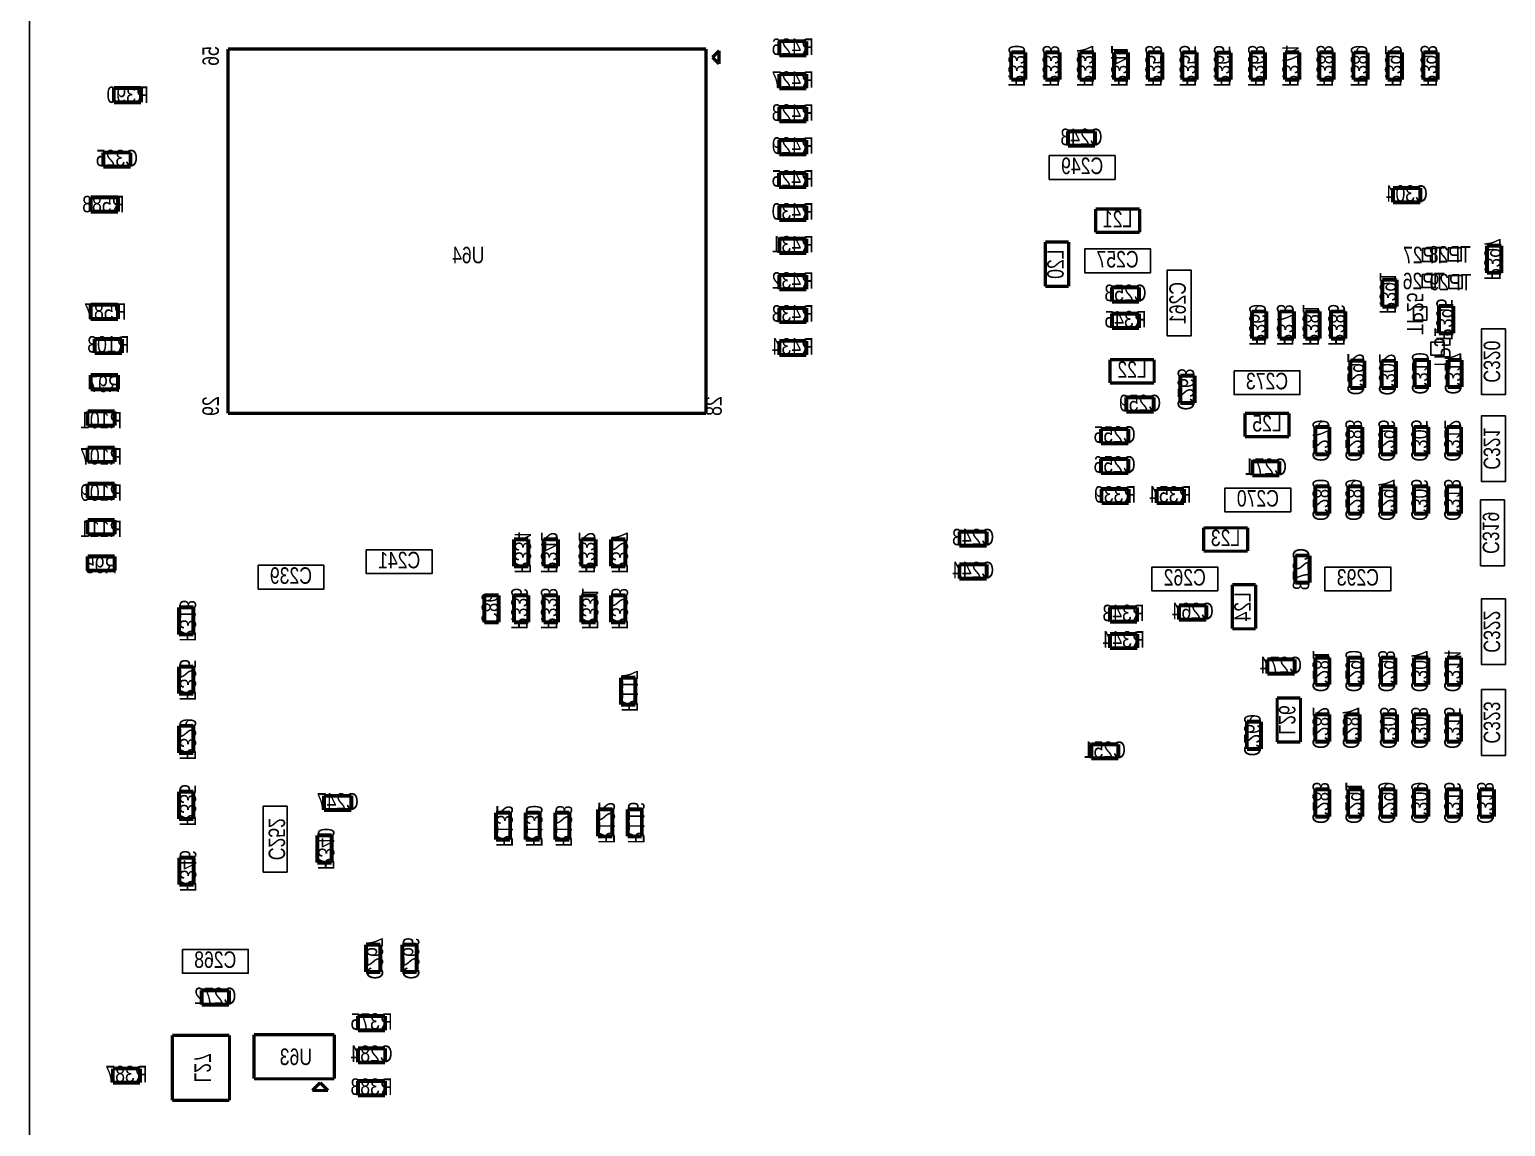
# Model space of a CAD drawing. Extents: x -6 to 122, y -39 to 112.
# Drawn here: x 0 to 56.9, y 37.6 to 79.9 of the extents above; entities that cross this region are included whole.
import ezdxf
from ezdxf.enums import TextEntityAlignment as Align

# ---------------------------------------------------------------- set-up
doc = ezdxf.new("R2010")
doc.units = 0
for name, color, linetype in [('BG_OUTLINE', 253, 'CONTINUOUS'), ('PG_ASSEMBLY_BOTTOM', 12, 'CONTINUOUS'), ('RD_ASSEMBLY_BOTTOM', 142, 'CONTINUOUS')]:
    doc.layers.add(name, color=color, linetype=linetype)

msp = doc.modelspace()

# ---------------------------------------------------------------- linework, layer by layer
at = {"layer": 'BG_OUTLINE'}
msp.add_lwpolyline([(0, 109.599984), (0, 7.999984)], dxfattribs=at)
at = {"layer": 'PG_ASSEMBLY_BOTTOM'}
for points, const_width in [([(7.652842, 65.10401), (7.652842, 79.153995)], 0.127), ([(7.652842, 79.153995), (26.102945, 79.153995)], 0.127), ([(26.102945, 79.153995), (26.102945, 65.10401)], 0.127), ([(28.924656, 79.4512), (29.974642, 79.4512)], 0.1524), ([(28.924656, 78.900985), (28.924656, 79.4512)], 0.1524), ([(29.974642, 79.4512), (29.974642, 78.900985)], 0.1524), ([(26.350849, 78.829205), (26.604849, 79.083205)], 0.127), ([(26.604849, 78.575205), (26.350849, 78.829205)], 0.127), ([(26.604849, 79.083205), (26.604849, 78.575205)], 0.127), ([(29.974642, 78.900985), (28.924656, 78.900985)], 0.1524), ([(37.874931, 77.965325), (37.874931, 79.015311)], 0.1524), ([(37.874931, 79.015311), (38.425145, 79.015311)], 0.1524), ([(38.425145, 79.015311), (38.425145, 77.965325)], 0.1524), ([(39.195731, 77.965325), (39.195731, 79.015311)], 0.1524), ([(39.195731, 79.015311), (39.745945, 79.015311)], 0.1524), ([(39.745945, 79.015311), (39.745945, 77.965325)], 0.1524), ([(40.516531, 77.966621), (40.516531, 79.016606)], 0.1524), ([(40.516531, 79.016606), (41.066745, 79.016606)], 0.1524), ([(41.066745, 79.016606), (41.066745, 77.966621)], 0.1524), ([(41.837331, 77.965325), (41.837331, 79.015311)], 0.1524), ([(41.837331, 79.015311), (42.387545, 79.015311)], 0.1524), ([(42.387545, 79.015311), (42.387545, 77.965325)], 0.1524), ([(43.158131, 77.965325), (43.158131, 79.015311)], 0.1524), ([(43.158131, 79.015311), (43.708345, 79.015311)], 0.1524), ([(43.708345, 79.015311), (43.708345, 77.965325)], 0.1524), ([(44.478931, 77.965325), (44.478931, 79.015311)], 0.1524), ([(44.478931, 79.015311), (45.029145, 79.015311)], 0.1524), ([(45.029145, 79.015311), (45.029145, 77.965325)], 0.1524), ([(45.799731, 77.962836), (45.799731, 79.012821)], 0.1524), ([(45.799731, 79.012821), (46.349945, 79.012821)], 0.1524), ([(46.349945, 79.012821), (46.349945, 77.962836)], 0.1524), ([(47.120531, 77.965325), (47.120531, 79.015311)], 0.1524), ([(47.120531, 79.015311), (47.670745, 79.015311)], 0.1524), ([(47.670745, 79.015311), (47.670745, 77.965325)], 0.1524), ([(48.441331, 77.966621), (48.441331, 79.016606)], 0.1524), ([(48.441331, 79.016606), (48.991545, 79.016606)], 0.1524), ([(48.991545, 79.016606), (48.991545, 77.966621)], 0.1524), ([(49.762131, 77.966621), (49.762131, 79.016606)], 0.1524), ([(49.762131, 79.016606), (50.312345, 79.016606)], 0.1524), ([(50.312345, 79.016606), (50.312345, 77.966621)], 0.1524), ([(51.082931, 77.964132), (51.082931, 79.014117)], 0.1524), ([(51.082931, 79.014117), (51.633145, 79.014117)], 0.1524), ([(51.633145, 79.014117), (51.633145, 77.964132)], 0.1524), ([(52.403731, 77.965325), (52.403731, 79.015311)], 0.1524), ([(52.403731, 79.015311), (52.953945, 79.015311)], 0.1524), ([(52.953945, 79.015311), (52.953945, 77.965325)], 0.1524), ([(53.775331, 77.969415), (53.775331, 79.0194)], 0.1524), ([(53.775331, 79.0194), (54.325545, 79.0194)], 0.1524), ([(54.325545, 79.0194), (54.325545, 77.969415)], 0.1524), ([(28.924656, 78.1812), (29.974642, 78.1812)], 0.1524), ([(28.924656, 77.630985), (28.924656, 78.1812)], 0.1524), ([(29.974642, 78.1812), (29.974642, 77.630985)], 0.1524), ([(38.425145, 77.965325), (37.874931, 77.965325)], 0.1524), ([(39.745945, 77.965325), (39.195731, 77.965325)], 0.1524), ([(41.066745, 77.966621), (40.516531, 77.966621)], 0.1524), ([(42.387545, 77.965325), (41.837331, 77.965325)], 0.1524), ([(43.708345, 77.965325), (43.158131, 77.965325)], 0.1524), ([(45.029145, 77.965325), (44.478931, 77.965325)], 0.1524), ([(46.349945, 77.962836), (45.799731, 77.962836)], 0.1524), ([(47.670745, 77.965325), (47.120531, 77.965325)], 0.1524), ([(48.991545, 77.966621), (48.441331, 77.966621)], 0.1524), ([(50.312345, 77.966621), (49.762131, 77.966621)], 0.1524), ([(51.633145, 77.964132), (51.082931, 77.964132)], 0.1524), ([(52.953945, 77.965325), (52.403731, 77.965325)], 0.1524), ([(54.325545, 77.969415), (53.775331, 77.969415)], 0.1524), ([(3.253105, 77.096544), (3.253105, 77.646759)], 0.1524), ([(3.253105, 77.646759), (4.30309, 77.646759)], 0.1524), ([(4.30309, 77.646759), (4.30309, 77.096544)], 0.1524), ([(29.974642, 77.630985), (28.924656, 77.630985)], 0.1524), ([(4.30309, 77.096544), (3.253105, 77.096544)], 0.1524), ([(28.924656, 76.9112), (29.974642, 76.9112)], 0.1524), ([(28.924656, 76.360985), (28.924656, 76.9112)], 0.1524), ([(29.974642, 76.9112), (29.974642, 76.360985)], 0.1524), ([(29.974642, 76.360985), (28.924656, 76.360985)], 0.1524), ([(40.063445, 75.972721), (41.113431, 75.972721)], 0.1524), ([(40.063445, 75.422506), (40.063445, 75.972721)], 0.1524), ([(41.113431, 75.972721), (41.113431, 75.422506)], 0.1524), ([(2.846705, 74.607344), (2.846705, 75.157559)], 0.1524), ([(2.846705, 75.157559), (3.89669, 75.157559)], 0.1524), ([(3.89669, 75.157559), (3.89669, 74.607344)], 0.1524), ([(28.924656, 75.6412), (29.974642, 75.6412)], 0.1524), ([(28.924656, 75.090985), (28.924656, 75.6412)], 0.1524), ([(29.974642, 75.6412), (29.974642, 75.090985)], 0.1524), ([(41.113431, 75.422506), (40.063445, 75.422506)], 0.1524), ([(3.89669, 74.607344), (2.846705, 74.607344)], 0.1524), ([(29.974642, 75.090985), (28.924656, 75.090985)], 0.1524), ([(28.92204, 74.3712), (29.972025, 74.3712)], 0.1524), ([(28.92204, 73.820985), (28.92204, 74.3712)], 0.1524), ([(29.972025, 74.3712), (29.972025, 73.820985)], 0.1524), ([(2.364105, 72.880144), (2.364105, 73.430359)], 0.1524), ([(2.364105, 73.430359), (3.41409, 73.430359)], 0.1524), ([(3.41409, 73.430359), (3.41409, 72.880144)], 0.1524), ([(29.972025, 73.820985), (28.92204, 73.820985)], 0.1524), ([(52.611045, 73.238106), (52.611045, 73.788321)], 0.1524), ([(52.611045, 73.788321), (53.661031, 73.788321)], 0.1524), ([(53.661031, 73.788321), (53.661031, 73.238106)], 0.1524), ([(3.41409, 72.880144), (2.364105, 72.880144)], 0.1524), ([(28.924656, 73.1012), (29.974642, 73.1012)], 0.1524), ([(28.924656, 72.550985), (28.924656, 73.1012)], 0.1524), ([(29.974642, 73.1012), (29.974642, 72.550985)], 0.1524), ([(41.131541, 72.077326), (41.131541, 72.977527)], 0.127), ([(41.131541, 72.977527), (42.831537, 72.977527)], 0.127), ([(42.831537, 72.977527), (42.831537, 72.077326)], 0.127), ([(53.661031, 73.238106), (52.611045, 73.238106)], 0.1524), ([(29.974642, 72.550985), (28.924656, 72.550985)], 0.1524), ([(28.924656, 71.8312), (29.974642, 71.8312)], 0.1524), ([(28.924656, 71.280985), (28.924656, 71.8312)], 0.1524), ([(29.974642, 71.8312), (29.974642, 71.280985)], 0.1524), ([(39.196035, 70.000927), (39.196035, 71.701228)], 0.127), ([(39.196035, 71.701228), (40.096135, 71.701228)], 0.127), ([(40.096135, 71.701228), (40.096135, 70.000927)], 0.127), ([(42.831537, 72.077326), (41.131541, 72.077326)], 0.127), ([(29.974642, 71.280985), (28.924656, 71.280985)], 0.1524), ([(56.236641, 70.516521), (56.236641, 71.566507)], 0.1524), ([(56.236641, 71.566507), (56.786856, 71.566507)], 0.1524), ([(56.786856, 71.566507), (56.786856, 70.516521)], 0.1524), ([(28.924656, 70.4342), (29.974642, 70.4342)], 0.1524), ([(28.924656, 69.883985), (28.924656, 70.4342)], 0.1524), ([(29.974642, 70.4342), (29.974642, 69.883985)], 0.1524), ([(40.096135, 70.000927), (39.196035, 70.000927)], 0.127), ([(52.198041, 69.208421), (52.198041, 70.258407)], 0.1524), ([(52.198041, 70.258407), (52.748256, 70.258407)], 0.1524), ([(52.748256, 70.258407), (52.748256, 69.208421)], 0.1524), ([(56.786856, 70.516521), (56.236641, 70.516521)], 0.1524), ([(29.974642, 69.883985), (28.924656, 69.883985)], 0.1524), ([(41.761156, 69.407024), (41.761156, 69.957239)], 0.1524), ([(41.761156, 69.957239), (42.811141, 69.957239)], 0.1524), ([(42.811141, 69.407024), (41.761156, 69.407024)], 0.1524), ([(42.811141, 69.957239), (42.811141, 69.407024)], 0.1524), ([(2.364105, 68.739944), (2.364105, 69.290159)], 0.1524), ([(2.364105, 69.290159), (3.41409, 69.290159)], 0.1524), ([(3.41409, 69.290159), (3.41409, 68.739944)], 0.1524), ([(28.924656, 69.1642), (29.974642, 69.1642)], 0.1524), ([(28.924656, 68.613985), (28.924656, 69.1642)], 0.1524), ([(29.974642, 69.1642), (29.974642, 68.613985)], 0.1524), ([(41.761156, 68.941239), (42.811141, 68.941239)], 0.1524), ([(41.761156, 68.391024), (41.761156, 68.941239)], 0.1524), ([(42.811141, 68.941239), (42.811141, 68.391024)], 0.1524), ([(47.167241, 67.976521), (47.167241, 69.026507)], 0.1524), ([(47.167241, 69.026507), (47.717456, 69.026507)], 0.1524), ([(47.717456, 69.026507), (47.717456, 67.976521)], 0.1524), ([(48.234041, 67.976521), (48.234041, 69.026507)], 0.1524), ([(48.234041, 69.026507), (48.784256, 69.026507)], 0.1524), ([(48.784256, 69.026507), (48.784256, 67.976521)], 0.1524), ([(49.224641, 67.976521), (49.224641, 69.026507)], 0.1524), ([(49.224641, 69.026507), (49.774856, 69.026507)], 0.1524), ([(49.774856, 69.026507), (49.774856, 67.976521)], 0.1524), ([(50.215241, 67.976521), (50.215241, 69.026507)], 0.1524), ([(50.215241, 69.026507), (50.765456, 69.026507)], 0.1524), ([(50.765456, 69.026507), (50.765456, 67.976521)], 0.1524), ([(52.748256, 69.208421), (52.198041, 69.208421)], 0.1524), ([(54.384931, 68.187621), (54.384931, 69.237606)], 0.1524), ([(54.384931, 69.237606), (54.935145, 69.237606)], 0.1524), ([(54.935145, 69.237606), (54.935145, 68.187621)], 0.1524), ([(3.41409, 68.739944), (2.364105, 68.739944)], 0.1524), ([(29.974642, 68.613985), (28.924656, 68.613985)], 0.1524), ([(42.811141, 68.391024), (41.761156, 68.391024)], 0.1524), ([(2.516505, 67.419144), (2.516505, 67.969359)], 0.1524), ([(2.516505, 67.969359), (3.56649, 67.969359)], 0.1524), ([(3.56649, 67.969359), (3.56649, 67.419144)], 0.1524), ([(28.924656, 67.8942), (29.974642, 67.8942)], 0.1524), ([(28.924656, 67.343985), (28.924656, 67.8942)], 0.1524), ([(29.974642, 67.8942), (29.974642, 67.343985)], 0.1524), ([(47.717456, 67.976521), (47.167241, 67.976521)], 0.1524), ([(48.784256, 67.976521), (48.234041, 67.976521)], 0.1524), ([(49.774856, 67.976521), (49.224641, 67.976521)], 0.1524), ([(50.765456, 67.976521), (50.215241, 67.976521)], 0.1524), ([(54.935145, 68.187621), (54.384931, 68.187621)], 0.1524), ([(3.56649, 67.419144), (2.516505, 67.419144)], 0.1524), ([(29.974642, 67.343985), (28.924656, 67.343985)], 0.1524), ([(41.691839, 66.273426), (41.691839, 67.173627)], 0.127), ([(41.691839, 67.173627), (43.391531, 67.173627)], 0.127), ([(43.391531, 67.173627), (43.391531, 66.273426)], 0.127), ([(50.955931, 66.079421), (50.955931, 67.129406)], 0.1524), ([(50.955931, 67.129406), (51.506145, 67.129406)], 0.1524), ([(51.506145, 67.129406), (51.506145, 66.079421)], 0.1524), ([(52.172641, 66.072817), (52.172641, 67.122802)], 0.1524), ([(52.172641, 67.122802), (52.722856, 67.122802)], 0.1524), ([(52.722856, 67.122802), (52.722856, 66.072817)], 0.1524), ([(53.441041, 66.110434), (53.441041, 67.160419)], 0.1524), ([(53.441041, 67.160419), (53.991256, 67.160419)], 0.1524), ([(53.991256, 67.160419), (53.991256, 66.110434)], 0.1524), ([(54.711041, 66.110434), (54.711041, 67.160419)], 0.1524), ([(54.711041, 67.160419), (55.261256, 67.160419)], 0.1524), ([(55.261256, 67.160419), (55.261256, 66.110434)], 0.1524), ([(2.364105, 66.572359), (3.41409, 66.572359)], 0.1524), ([(2.364105, 66.022144), (2.364105, 66.572359)], 0.1524), ([(3.41409, 66.572359), (3.41409, 66.022144)], 0.1524), ([(3.41409, 66.022144), (2.364105, 66.022144)], 0.1524), ([(43.391531, 66.273426), (41.691839, 66.273426)], 0.127), ([(44.402731, 65.496516), (44.402731, 66.546501)], 0.1524), ([(44.402731, 66.546501), (44.952945, 66.546501)], 0.1524), ([(44.952945, 66.546501), (44.952945, 65.496516)], 0.1524), ([(51.506145, 66.079421), (50.955931, 66.079421)], 0.1524), ([(52.722856, 66.072817), (52.172641, 66.072817)], 0.1524), ([(53.991256, 66.110434), (53.441041, 66.110434)], 0.1524), ([(55.261256, 66.110434), (54.711041, 66.110434)], 0.1524), ([(42.323055, 65.160906), (42.323055, 65.711121)], 0.1524), ([(42.323055, 65.711121), (43.37304, 65.711121)], 0.1524), ([(43.37304, 65.711121), (43.37304, 65.160906)], 0.1524), ([(44.952945, 65.496516), (44.402731, 65.496516)], 0.1524), ([(2.237105, 65.175359), (3.28709, 65.175359)], 0.1524), ([(2.237105, 64.625144), (2.237105, 65.175359)], 0.1524), ([(3.28709, 65.175359), (3.28709, 64.625144)], 0.1524), ([(26.102945, 65.10401), (7.652842, 65.10401)], 0.127), ([(43.37304, 65.160906), (42.323055, 65.160906)], 0.1524), ([(46.897341, 65.103019), (48.597337, 65.103019)], 0.127), ([(46.897341, 64.202818), (46.897341, 65.103019)], 0.127), ([(48.597337, 65.103019), (48.597337, 64.202818)], 0.127), ([(3.28709, 64.625144), (2.237105, 64.625144)], 0.1524), ([(41.343656, 64.496721), (42.393641, 64.496721)], 0.1524), ([(41.343656, 63.946507), (41.343656, 64.496721)], 0.1524), ([(42.393641, 64.496721), (42.393641, 63.946507)], 0.1524), ([(49.607241, 63.518821), (49.607241, 64.568807)], 0.1524), ([(49.607241, 64.568807), (50.157456, 64.568807)], 0.1524), ([(50.157456, 64.568807), (50.157456, 63.518821)], 0.1524), ([(50.877241, 63.518821), (50.877241, 64.568807)], 0.1524), ([(50.877241, 64.568807), (51.427456, 64.568807)], 0.1524), ([(51.427456, 64.568807), (51.427456, 63.518821)], 0.1524), ([(52.147241, 63.518821), (52.147241, 64.568807)], 0.1524), ([(52.147241, 64.568807), (52.697456, 64.568807)], 0.1524), ([(52.697456, 64.568807), (52.697456, 63.518821)], 0.1524), ([(53.417241, 63.518821), (53.417241, 64.568807)], 0.1524), ([(53.417241, 64.568807), (53.967456, 64.568807)], 0.1524), ([(53.967456, 64.568807), (53.967456, 63.518821)], 0.1524), ([(54.687241, 63.518821), (54.687241, 64.568807)], 0.1524), ([(54.687241, 64.568807), (55.237456, 64.568807)], 0.1524), ([(55.237456, 64.568807), (55.237456, 63.518821)], 0.1524), ([(2.237105, 63.778359), (3.28709, 63.778359)], 0.1524), ([(2.237105, 63.228144), (2.237105, 63.778359)], 0.1524), ([(3.28709, 63.778359), (3.28709, 63.228144)], 0.1524), ([(42.393641, 63.946507), (41.343656, 63.946507)], 0.1524), ([(48.597337, 64.202818), (46.897341, 64.202818)], 0.127), ([(3.28709, 63.228144), (2.237105, 63.228144)], 0.1524), ([(41.343656, 63.341021), (42.393641, 63.341021)], 0.1524), ([(41.343656, 62.790807), (41.343656, 63.341021)], 0.1524), ([(42.393641, 63.341021), (42.393641, 62.790807)], 0.1524), ([(47.175445, 62.701907), (47.175445, 63.252121)], 0.1524), ([(47.175445, 63.252121), (48.225431, 63.252121)], 0.1524), ([(48.225431, 63.252121), (48.225431, 62.701907)], 0.1524), ([(50.157456, 63.518821), (49.607241, 63.518821)], 0.1524), ([(51.427456, 63.518821), (50.877241, 63.518821)], 0.1524), ([(52.697456, 63.518821), (52.147241, 63.518821)], 0.1524), ([(53.967456, 63.518821), (53.417241, 63.518821)], 0.1524), ([(55.237456, 63.518821), (54.687241, 63.518821)], 0.1524), ([(42.393641, 62.790807), (41.343656, 62.790807)], 0.1524), ([(48.225431, 62.701907), (47.175445, 62.701907)], 0.1524), ([(2.237105, 62.381359), (3.28709, 62.381359)], 0.1524), ([(2.237105, 61.831144), (2.237105, 62.381359)], 0.1524), ([(3.28709, 62.381359), (3.28709, 61.831144)], 0.1524), ([(41.360141, 61.634624), (41.360141, 62.184839)], 0.1524), ([(41.360141, 62.184839), (42.410126, 62.184839)], 0.1524), ([(42.410126, 62.184839), (42.410126, 61.634624)], 0.1524), ([(43.488356, 62.184839), (44.538341, 62.184839)], 0.1524), ([(43.488356, 61.634624), (43.488356, 62.184839)], 0.1524), ([(44.538341, 62.184839), (44.538341, 61.634624)], 0.1524), ([(49.607241, 61.232821), (49.607241, 62.282807)], 0.1524), ([(49.607241, 62.282807), (50.157456, 62.282807)], 0.1524), ([(50.157456, 62.282807), (50.157456, 61.232821)], 0.1524), ([(50.877241, 61.232821), (50.877241, 62.282807)], 0.1524), ([(50.877241, 62.282807), (51.427456, 62.282807)], 0.1524), ([(51.427456, 62.282807), (51.427456, 61.232821)], 0.1524), ([(52.147241, 61.232821), (52.147241, 62.282807)], 0.1524), ([(52.147241, 62.282807), (52.697456, 62.282807)], 0.1524), ([(52.697456, 62.282807), (52.697456, 61.232821)], 0.1524), ([(53.417241, 61.232821), (53.417241, 62.282807)], 0.1524), ([(53.417241, 62.282807), (53.967456, 62.282807)], 0.1524), ([(53.967456, 62.282807), (53.967456, 61.232821)], 0.1524), ([(54.687241, 61.232821), (54.687241, 62.282807)], 0.1524), ([(54.687241, 62.282807), (55.237456, 62.282807)], 0.1524), ([(55.237456, 62.282807), (55.237456, 61.232821)], 0.1524), ([(3.28709, 61.831144), (2.237105, 61.831144)], 0.1524), ([(42.410126, 61.634624), (41.360141, 61.634624)], 0.1524), ([(44.538341, 61.634624), (43.488356, 61.634624)], 0.1524), ([(2.237105, 60.984359), (3.28709, 60.984359)], 0.1524), ([(2.237105, 60.434144), (2.237105, 60.984359)], 0.1524), ([(3.28709, 60.984359), (3.28709, 60.434144)], 0.1524), ([(50.157456, 61.232821), (49.607241, 61.232821)], 0.1524), ([(51.427456, 61.232821), (50.877241, 61.232821)], 0.1524), ([(52.697456, 61.232821), (52.147241, 61.232821)], 0.1524), ([(53.967456, 61.232821), (53.417241, 61.232821)], 0.1524), ([(55.237456, 61.232821), (54.687241, 61.232821)], 0.1524), ([(3.28709, 60.434144), (2.237105, 60.434144)], 0.1524), ([(35.880548, 60.540214), (36.930533, 60.540214)], 0.1524), ([(35.880548, 59.989999), (35.880548, 60.540214)], 0.1524), ([(36.930533, 60.540214), (36.930533, 59.989999)], 0.1524), ([(45.297141, 60.683419), (46.997137, 60.683419)], 0.127), ([(45.297141, 59.783218), (45.297141, 60.683419)], 0.127), ([(46.997137, 60.683419), (46.997137, 59.783218)], 0.127), ([(18.69219, 59.193659), (18.69219, 60.243644)], 0.1524), ([(18.69219, 60.243644), (19.242405, 60.243644)], 0.1524), ([(19.242405, 60.243644), (19.242405, 59.193659)], 0.1524), ([(19.83519, 59.193659), (19.83519, 60.243644)], 0.1524), ([(19.83519, 60.243644), (20.385405, 60.243644)], 0.1524), ([(20.385405, 60.243644), (20.385405, 59.193659)], 0.1524), ([(21.292388, 59.193659), (21.292388, 60.243644)], 0.1524), ([(21.292388, 60.243644), (21.842603, 60.243644)], 0.1524), ([(21.842603, 60.243644), (21.842603, 59.193659)], 0.1524), ([(22.435388, 59.193659), (22.435388, 60.243644)], 0.1524), ([(22.435388, 60.243644), (22.985603, 60.243644)], 0.1524), ([(22.985603, 60.243644), (22.985603, 59.193659)], 0.1524), ([(36.930533, 59.989999), (35.880548, 59.989999)], 0.1524), ([(46.997137, 59.783218), (45.297141, 59.783218)], 0.127), ([(2.237105, 59.587359), (3.28709, 59.587359)], 0.1524), ([(2.237105, 59.037144), (2.237105, 59.587359)], 0.1524), ([(3.28709, 59.587359), (3.28709, 59.037144)], 0.1524), ([(19.242405, 59.193659), (18.69219, 59.193659)], 0.1524), ([(20.385405, 59.193659), (19.83519, 59.193659)], 0.1524), ([(21.842603, 59.193659), (21.292388, 59.193659)], 0.1524), ([(22.985603, 59.193659), (22.435388, 59.193659)], 0.1524), ([(35.880548, 59.270214), (36.930533, 59.270214)], 0.1524), ([(35.880548, 58.719999), (35.880548, 59.270214)], 0.1524), ([(36.930533, 59.270214), (36.930533, 58.719999)], 0.1524), ([(48.843641, 58.565339), (48.843641, 59.615324)], 0.1524), ([(48.843641, 59.615324), (49.393856, 59.615324)], 0.1524), ([(49.393856, 59.615324), (49.393856, 58.565339)], 0.1524), ([(3.28709, 59.037144), (2.237105, 59.037144)], 0.1524), ([(36.930533, 58.719999), (35.880548, 58.719999)], 0.1524), ([(17.54919, 57.034659), (17.54919, 58.084644)], 0.1524), ([(17.54919, 58.084644), (18.099405, 58.084644)], 0.1524), ([(18.099405, 58.084644), (18.099405, 57.034659)], 0.1524), ([(18.69219, 57.034659), (18.69219, 58.084644)], 0.1524), ([(18.69219, 58.084644), (19.242405, 58.084644)], 0.1524), ([(19.242405, 58.084644), (19.242405, 57.034659)], 0.1524), ([(19.83519, 57.034659), (19.83519, 58.084644)], 0.1524), ([(19.83519, 58.084644), (20.385405, 58.084644)], 0.1524), ([(20.385405, 58.084644), (20.385405, 57.034659)], 0.1524), ([(21.292388, 57.034659), (21.292388, 58.084644)], 0.1524), ([(21.292388, 58.084644), (21.842603, 58.084644)], 0.1524), ([(21.842603, 58.084644), (21.842603, 57.034659)], 0.1524), ([(22.435388, 57.034659), (22.435388, 58.084644)], 0.1524), ([(22.435388, 58.084644), (22.985603, 58.084644)], 0.1524), ([(22.985603, 58.084644), (22.985603, 57.034659)], 0.1524), ([(46.41215, 56.788126), (46.41215, 58.488326)], 0.127), ([(46.41215, 58.488326), (47.312326, 58.488326)], 0.127), ([(47.312326, 58.488326), (47.312326, 56.788126)], 0.127), ([(49.393856, 58.565339), (48.843641, 58.565339)], 0.1524), ([(5.772785, 56.569254), (5.772785, 57.61924)], 0.1524), ([(5.772785, 57.61924), (6.323, 57.61924)], 0.1524), ([(6.323, 57.61924), (6.323, 56.569254)], 0.1524), ([(41.684956, 57.612839), (42.734941, 57.612839)], 0.1524), ([(41.684956, 57.062624), (41.684956, 57.612839)], 0.1524), ([(42.734941, 57.612839), (42.734941, 57.062624)], 0.1524), ([(44.354547, 57.138824), (44.354547, 57.689039)], 0.1524), ([(44.354547, 57.689039), (45.404532, 57.689039)], 0.1524), ([(45.404532, 57.689039), (45.404532, 57.138824)], 0.1524), ([(18.099405, 57.034659), (17.54919, 57.034659)], 0.1524), ([(19.242405, 57.034659), (18.69219, 57.034659)], 0.1524), ([(20.385405, 57.034659), (19.83519, 57.034659)], 0.1524), ([(21.842603, 57.034659), (21.292388, 57.034659)], 0.1524), ([(22.985603, 57.034659), (22.435388, 57.034659)], 0.1524), ([(42.734941, 57.062624), (41.684956, 57.062624)], 0.1524), ([(45.404532, 57.138824), (44.354547, 57.138824)], 0.1524), ([(6.323, 56.569254), (5.772785, 56.569254)], 0.1524), ([(41.689045, 56.592521), (42.739031, 56.592521)], 0.1524), ([(41.689045, 56.042306), (41.689045, 56.592521)], 0.1524), ([(42.739031, 56.592521), (42.739031, 56.042306)], 0.1524), ([(47.312326, 56.788126), (46.41215, 56.788126)], 0.127), ([(42.739031, 56.042306), (41.689045, 56.042306)], 0.1524), ([(5.772785, 54.283254), (5.772785, 55.33324)], 0.1524), ([(5.772785, 55.33324), (6.323, 55.33324)], 0.1524), ([(6.323, 55.33324), (6.323, 54.283254)], 0.1524), ([(47.757156, 55.056507), (47.757156, 55.606721)], 0.1524), ([(47.757156, 55.606721), (48.807141, 55.606721)], 0.1524), ([(48.807141, 55.606721), (48.807141, 55.056507)], 0.1524), ([(49.607241, 54.628821), (49.607241, 55.678807)], 0.1524), ([(49.607241, 55.678807), (50.157456, 55.678807)], 0.1524), ([(50.157456, 55.678807), (50.157456, 54.628821)], 0.1524), ([(50.877241, 54.628821), (50.877241, 55.678807)], 0.1524), ([(50.877241, 55.678807), (51.427456, 55.678807)], 0.1524), ([(51.427456, 55.678807), (51.427456, 54.628821)], 0.1524), ([(52.147241, 54.628821), (52.147241, 55.678807)], 0.1524), ([(52.147241, 55.678807), (52.697456, 55.678807)], 0.1524), ([(52.697456, 55.678807), (52.697456, 54.628821)], 0.1524), ([(53.417241, 54.628821), (53.417241, 55.678807)], 0.1524), ([(53.417241, 55.678807), (53.967456, 55.678807)], 0.1524), ([(53.967456, 55.678807), (53.967456, 54.628821)], 0.1524), ([(54.687241, 54.628821), (54.687241, 55.678807)], 0.1524), ([(54.687241, 55.678807), (55.237456, 55.678807)], 0.1524), ([(55.237456, 55.678807), (55.237456, 54.628821)], 0.1524), ([(22.820325, 53.859659), (22.820325, 54.909644)], 0.1524), ([(22.820325, 54.909644), (23.37054, 54.909644)], 0.1524), ([(23.37054, 54.909644), (23.37054, 53.859659)], 0.1524), ([(48.807141, 55.056507), (47.757156, 55.056507)], 0.1524), ([(50.157456, 54.628821), (49.607241, 54.628821)], 0.1524), ([(51.427456, 54.628821), (50.877241, 54.628821)], 0.1524), ([(52.697456, 54.628821), (52.147241, 54.628821)], 0.1524), ([(53.967456, 54.628821), (53.417241, 54.628821)], 0.1524), ([(55.237456, 54.628821), (54.687241, 54.628821)], 0.1524), ([(6.323, 54.283254), (5.772785, 54.283254)], 0.1524), ([(48.136835, 52.424127), (48.136835, 54.124428)], 0.127), ([(48.136835, 54.124428), (49.036935, 54.124428)], 0.127), ([(49.036935, 54.124428), (49.036935, 52.424127)], 0.127), ([(23.37054, 53.859659), (22.820325, 53.859659)], 0.1524), ([(49.607241, 52.441932), (49.607241, 53.491917)], 0.1524), ([(49.607241, 53.491917), (50.157456, 53.491917)], 0.1524), ([(50.157456, 53.491917), (50.157456, 52.441932)], 0.1524), ([(50.775641, 52.441932), (50.775641, 53.491917)], 0.1524), ([(50.775641, 53.491917), (51.325856, 53.491917)], 0.1524), ([(51.325856, 53.491917), (51.325856, 52.441932)], 0.1524), ([(52.211224, 52.441932), (52.211224, 53.491917)], 0.1524), ([(52.211224, 53.491917), (52.761439, 53.491917)], 0.1524), ([(52.761439, 53.491917), (52.761439, 52.441932)], 0.1524), ([(53.417241, 52.441932), (53.417241, 53.491917)], 0.1524), ([(53.417241, 53.491917), (53.967456, 53.491917)], 0.1524), ([(53.967456, 53.491917), (53.967456, 52.441932)], 0.1524), ([(54.687241, 52.441932), (54.687241, 53.491917)], 0.1524), ([(54.687241, 53.491917), (55.237456, 53.491917)], 0.1524), ([(55.237456, 53.491917), (55.237456, 52.441932)], 0.1524), ([(5.772785, 51.997254), (5.772785, 53.04724)], 0.1524), ([(5.772785, 53.04724), (6.323, 53.04724)], 0.1524), ([(6.323, 53.04724), (6.323, 51.997254)], 0.1524), ([(46.96714, 52.157427), (46.96714, 53.207412)], 0.1524), ([(46.96714, 53.207412), (47.517355, 53.207412)], 0.1524), ([(47.517355, 53.207412), (47.517355, 52.157427)], 0.1524), ([(40.964637, 51.788619), (40.964637, 52.338834)], 0.1524), ([(40.964637, 52.338834), (42.014623, 52.338834)], 0.1524), ([(42.014623, 52.338834), (42.014623, 51.788619)], 0.1524), ([(49.036935, 52.424127), (48.136835, 52.424127)], 0.127), ([(50.157456, 52.441932), (49.607241, 52.441932)], 0.1524), ([(51.325856, 52.441932), (50.775641, 52.441932)], 0.1524), ([(52.761439, 52.441932), (52.211224, 52.441932)], 0.1524), ([(53.967456, 52.441932), (53.417241, 52.441932)], 0.1524), ([(55.237456, 52.441932), (54.687241, 52.441932)], 0.1524), ([(6.323, 51.997254), (5.772785, 51.997254)], 0.1524), ([(42.014623, 51.788619), (40.964637, 51.788619)], 0.1524), ([(47.517355, 52.157427), (46.96714, 52.157427)], 0.1524), ([(5.772785, 49.457254), (5.772785, 50.50724)], 0.1524), ([(5.772785, 50.50724), (6.323, 50.50724)], 0.1524), ([(6.323, 50.50724), (6.323, 49.457254)], 0.1524), ([(11.36589, 50.34755), (12.415876, 50.34755)], 0.1524), ([(11.36589, 49.797335), (11.36589, 50.34755)], 0.1524), ([(12.415876, 50.34755), (12.415876, 49.797335)], 0.1524), ([(49.607241, 49.548821), (49.607241, 50.598807)], 0.1524), ([(49.607241, 50.598807), (50.157456, 50.598807)], 0.1524), ([(50.157456, 50.598807), (50.157456, 49.548821)], 0.1524), ([(50.877241, 49.548821), (50.877241, 50.598807)], 0.1524), ([(50.877241, 50.598807), (51.427456, 50.598807)], 0.1524), ([(51.427456, 50.598807), (51.427456, 49.548821)], 0.1524), ([(52.147241, 49.548821), (52.147241, 50.598807)], 0.1524), ([(52.147241, 50.598807), (52.697456, 50.598807)], 0.1524), ([(52.697456, 50.598807), (52.697456, 49.548821)], 0.1524), ([(53.417241, 49.548821), (53.417241, 50.598807)], 0.1524), ([(53.417241, 50.598807), (53.967456, 50.598807)], 0.1524), ([(53.967456, 50.598807), (53.967456, 49.548821)], 0.1524), ([(54.687241, 49.548821), (54.687241, 50.598807)], 0.1524), ([(54.687241, 50.598807), (55.237456, 50.598807)], 0.1524), ([(55.237456, 50.598807), (55.237456, 49.548821)], 0.1524), ([(55.957241, 49.548821), (55.957241, 50.598807)], 0.1524), ([(55.957241, 50.598807), (56.507456, 50.598807)], 0.1524), ([(56.507456, 50.598807), (56.507456, 49.548821)], 0.1524), ([(12.415876, 49.797335), (11.36589, 49.797335)], 0.1524), ([(17.994325, 48.652659), (17.994325, 49.702644)], 0.1524), ([(17.994325, 49.702644), (18.54454, 49.702644)], 0.1524), ([(18.54454, 49.702644), (18.54454, 48.652659)], 0.1524), ([(19.137325, 48.652659), (19.137325, 49.702644)], 0.1524), ([(19.137325, 49.702644), (19.68754, 49.702644)], 0.1524), ([(19.68754, 49.702644), (19.68754, 48.652659)], 0.1524), ([(20.280325, 48.652659), (20.280325, 49.702644)], 0.1524), ([(20.280325, 49.702644), (20.83054, 49.702644)], 0.1524), ([(20.83054, 49.702644), (20.83054, 48.652659)], 0.1524), ([(21.931325, 48.779659), (21.931325, 49.829644)], 0.1524), ([(21.931325, 49.829644), (22.48154, 49.829644)], 0.1524), ([(22.48154, 49.829644), (22.48154, 48.779659)], 0.1524), ([(23.074325, 48.779659), (23.074325, 49.829644)], 0.1524), ([(23.074325, 49.829644), (23.62454, 49.829644)], 0.1524), ([(23.62454, 49.829644), (23.62454, 48.779659)], 0.1524), ([(50.157456, 49.548821), (49.607241, 49.548821)], 0.1524), ([(51.427456, 49.548821), (50.877241, 49.548821)], 0.1524), ([(52.697456, 49.548821), (52.147241, 49.548821)], 0.1524), ([(53.967456, 49.548821), (53.417241, 49.548821)], 0.1524), ([(55.237456, 49.548821), (54.687241, 49.548821)], 0.1524), ([(56.507456, 49.548821), (55.957241, 49.548821)], 0.1524), ([(6.323, 49.457254), (5.772785, 49.457254)], 0.1524), ([(11.107776, 47.76945), (11.107776, 48.819435)], 0.1524), ([(11.107776, 48.819435), (11.65799, 48.819435)], 0.1524), ([(11.65799, 48.819435), (11.65799, 47.76945)], 0.1524), ([(18.54454, 48.652659), (17.994325, 48.652659)], 0.1524), ([(19.68754, 48.652659), (19.137325, 48.652659)], 0.1524), ([(20.83054, 48.652659), (20.280325, 48.652659)], 0.1524), ([(22.48154, 48.779659), (21.931325, 48.779659)], 0.1524), ([(23.62454, 48.779659), (23.074325, 48.779659)], 0.1524), ([(5.779567, 46.917254), (5.779567, 47.96724)], 0.1524), ([(5.779567, 47.96724), (6.329782, 47.96724)], 0.1524), ([(6.329782, 47.96724), (6.329782, 46.917254)], 0.1524), ([(11.65799, 47.76945), (11.107776, 47.76945)], 0.1524), ([(6.329782, 46.917254), (5.779567, 46.917254)], 0.1524), ([(12.987376, 43.55305), (12.987376, 44.603035)], 0.1524), ([(12.987376, 44.603035), (13.53759, 44.603035)], 0.1524), ([(13.53759, 44.603035), (13.53759, 43.55305)], 0.1524), ([(14.384376, 43.55305), (14.384376, 44.603035)], 0.1524), ([(14.384376, 44.603035), (14.93459, 44.603035)], 0.1524), ([(14.93459, 44.603035), (14.93459, 43.55305)], 0.1524), ([(13.53759, 43.55305), (12.987376, 43.55305)], 0.1524), ([(14.93459, 43.55305), (14.384376, 43.55305)], 0.1524), ([(6.64149, 42.845152), (7.691476, 42.845152)], 0.1524), ([(6.64149, 42.294937), (6.64149, 42.845152)], 0.1524), ([(7.691476, 42.845152), (7.691476, 42.294937)], 0.1524), ([(7.691476, 42.294937), (6.64149, 42.294937)], 0.1524), ([(12.671501, 41.308934), (12.671501, 41.859149)], 0.1524), ([(12.671501, 41.859149), (13.721486, 41.859149)], 0.1524), ([(13.721486, 41.859149), (13.721486, 41.308934)], 0.1524), ([(5.514975, 38.605841), (5.514975, 41.105734)], 0.127), ([(5.514975, 41.105734), (7.715072, 41.105734)], 0.127), ([(7.715072, 41.105734), (7.715072, 38.605841)], 0.127), ([(8.664575, 39.434135), (8.664575, 41.133954)], 0.127), ([(8.664575, 41.133954), (11.764391, 41.133954)], 0.127), ([(11.764391, 41.133954), (11.764391, 39.434135)], 0.127), ([(13.721486, 41.308934), (12.671501, 41.308934)], 0.1524), ([(12.671501, 40.064334), (12.671501, 40.614549)], 0.1524), ([(12.671501, 40.614549), (13.721486, 40.614549)], 0.1524), ([(13.721486, 40.614549), (13.721486, 40.064334)], 0.1524), ([(3.215284, 39.83195), (4.26527, 39.83195)], 0.1524), ([(3.215284, 39.281735), (3.215284, 39.83195)], 0.1524), ([(4.26527, 39.83195), (4.26527, 39.281735)], 0.1524), ([(13.721486, 40.064334), (12.671501, 40.064334)], 0.1524), ([(4.26527, 39.281735), (3.215284, 39.281735)], 0.1524), ([(11.764391, 39.434135), (8.664575, 39.434135)], 0.127), ([(10.914482, 38.984047), (11.214481, 39.284046)], 0.127), ([(11.214481, 39.284046), (11.51448, 38.984047)], 0.127), ([(12.671501, 38.794334), (12.671501, 39.344549)], 0.1524), ([(12.671501, 39.344549), (13.721486, 39.344549)], 0.1524), ([(13.721486, 39.344549), (13.721486, 38.794334)], 0.1524), ([(11.51448, 38.984047), (10.914482, 38.984047)], 0.127), ([(13.721486, 38.794334), (12.671501, 38.794334)], 0.1524), ([(7.715072, 38.605841), (5.514975, 38.605841)], 0.127)]:
    msp.add_lwpolyline(points, dxfattribs=dict(at, const_width=const_width))
for points in [[(39.343838, 75.040007), (41.883838, 75.040007), (41.883838, 74.120019), (39.343838, 74.120019)], [(43.251349, 70.517537), (40.711349, 70.517537), (40.711349, 71.437525), (43.251349, 71.437525)], [(53.743149, 71.460614), (54.251149, 71.460614), (54.251149, 70.952614), (53.743149, 70.952614)], [(54.733749, 71.486014), (55.241749, 71.486014), (55.241749, 70.978014), (54.733749, 70.978014)], [(43.897855, 68.082414), (43.897855, 70.622414), (44.817843, 70.622414), (44.817843, 68.082414)], [(53.730449, 70.457314), (54.238449, 70.457314), (54.238449, 69.949314), (53.730449, 69.949314)], [(54.761638, 70.414413), (55.269638, 70.414413), (55.269638, 69.906413), (54.761638, 69.906413)], [(53.400249, 69.200014), (53.908249, 69.200014), (53.908249, 68.692014), (53.400249, 68.692014)], [(56.946343, 68.361814), (56.946343, 65.821814), (56.026355, 65.821814), (56.026355, 68.361814)], [(54.070098, 67.338651), (54.070098, 67.846651), (54.578098, 67.846651), (54.578098, 67.338651)], [(46.477149, 66.739008), (49.017149, 66.739008), (49.017149, 65.81902), (46.477149, 65.81902)], [(56.946343, 65.006525), (56.946343, 62.466525), (56.026355, 62.466525), (56.026355, 65.006525)], [(48.663149, 61.29782), (46.123149, 61.29782), (46.123149, 62.217808), (48.663149, 62.217808)], [(56.908243, 61.76043), (56.908243, 59.22043), (55.988255, 59.22043), (55.988255, 61.76043)], [(12.992506, 59.836025), (15.532506, 59.836025), (15.532506, 58.916037), (12.992506, 58.916037)], [(8.816518, 59.239125), (11.356518, 59.239125), (11.356518, 58.319137), (8.816518, 58.319137)], [(45.842149, 58.249337), (43.302149, 58.249337), (43.302149, 59.169325), (45.842149, 59.169325)], [(49.982349, 59.169325), (52.522349, 59.169325), (52.522349, 58.249337), (49.982349, 58.249337)], [(56.946343, 57.947814), (56.946343, 55.407814), (56.026355, 55.407814), (56.026355, 57.947814)], [(56.026355, 51.90523), (56.026355, 54.44523), (56.946343, 54.44523), (56.946343, 51.90523)], [(9.017889, 47.405442), (9.017889, 49.945442), (9.937877, 49.945442), (9.937877, 47.405442)], [(5.896483, 44.427038), (8.436483, 44.427038), (8.436483, 43.50705), (5.896483, 43.50705)]]:
    msp.add_lwpolyline(points, close=True, dxfattribs=at)

# ---------------------------------------------------------------- texts
at = {"layer": 'PG_ASSEMBLY_BOTTOM', "text_generation_flag": 2, "width": 0.8}
for s, p in [('56', (7.304837, 78.87909)), ('29', (7.304837, 65.379092)), ('28', (26.704849, 65.379092))]:
    msp.add_text(s, height=0.635, rotation=90, dxfattribs=at).set_placement(p, align=Align.CENTER)
at = {"layer": 'RD_ASSEMBLY_BOTTOM', "text_generation_flag": 2, "width": 0.8}
for s, p in [('R426', (29.449649, 78.922093)), ('R427', (29.449649, 77.652093)), ('R390', (3.786378, 77.068705)), ('R428', (29.449649, 76.382093)), ('R429', (29.449649, 75.112093)), ('C248', (40.588438, 75.443613)), ('C325', (3.371698, 74.628451)), ('C249', (40.613838, 74.325988)), ('R425', (29.447033, 73.842093)), ('R588', (2.846578, 72.852305)), ('C304', (53.136038, 73.259213)), ('R430', (29.449649, 72.572093)), ('L21', (41.981349, 72.273414)), ('R431', (29.449649, 71.302093)), ('U64', (16.927932, 70.885152)), ('C257', (41.981349, 70.723506)), ('TP27', (53.806649, 70.889114)), ('TP28', (54.797249, 70.914514)), ('R432', (29.449649, 69.905093)), ('C258', (42.286149, 69.428131)), ('TP26', (53.793949, 69.885814)), ('TP29', (54.825138, 69.842913)), ('R587', (2.922778, 68.712105)), ('R433', (29.449649, 68.635093)), ('R345', (42.286149, 68.412131)), ('R103', (3.041498, 67.440251)), ('R434', (29.449649, 67.365093)), ('L22', (42.541749, 66.469514)), ('C273', (47.747149, 66.024989)), ('R97', (2.889098, 65.916251)), ('C259', (42.848047, 65.182013)), ('R101', (2.762098, 64.519251)), ('L25', (47.747149, 64.398931)), ('C255', (41.868649, 63.967614)), ('R107', (2.762098, 63.122251)), ('C256', (41.868649, 62.811914)), ('C271', (47.700438, 62.723014)), ('R109', (2.762098, 61.725251)), ('R339', (41.885133, 61.655731)), ('R354', (44.013349, 61.655731)), ('C270', (47.393149, 61.503814)), ('R111', (2.762098, 60.328251)), ('C243', (36.405541, 60.011107)), ('L23', (46.146949, 59.979331)), ('R95', (2.762098, 58.931251)), ('C241', (14.262506, 59.122031)), ('C244', (36.405541, 58.741107)), ('C239', (10.086518, 58.525131)), ('C262', (44.572149, 58.455306)), ('C293', (51.252349, 58.455331)), ('R343', (42.209949, 57.083731)), ('C264', (44.879539, 57.159931)), ('R344', (42.214038, 56.063413)), ('C274', (48.282149, 55.077614)), ('C251', (41.48963, 51.809726)), ('C247', (11.890883, 49.818442)), ('C268', (7.166483, 43.713044)), ('C272', (7.166483, 42.316044)), ('R375', (13.196494, 41.330042)), ('U63', (10.277932, 39.966392)), ('C284', (13.196494, 40.085442)), ('R387', (3.740277, 39.302842)), ('R388', (13.196494, 38.815442))]:
    msp.add_text(s, height=0.635, dxfattribs=at).set_placement(p, align=Align.CENTER)
for s, rotation, p in [('R330', 270, (37.769038, 78.490318)), ('R333', 270, (39.089838, 78.490318)), ('R337', 270, (40.410638, 78.491613)), ('R341', 270, (41.731438, 78.490318)), ('R353', 270, (43.052238, 78.490318)), ('R355', 270, (44.373038, 78.490318)), ('R365', 270, (45.693838, 78.487829)), ('R368', 270, (47.014638, 78.490318)), ('R374', 270, (48.335438, 78.491613)), ('R383', 270, (49.656238, 78.491613)), ('R389', 270, (50.977038, 78.489124)), ('R392', 270, (52.297838, 78.490318)), ('R393', 270, (53.669438, 78.494407)), ('R397', 270, (56.130749, 71.041514)), ('L20', 90, (39.900149, 70.851014)), ('C261', 90, (44.611849, 69.352414)), ('R391', 270, (52.092149, 69.733414)), ('TP25', 270, (53.146249, 68.946014)), ('R395', 270, (54.279038, 68.712613)), ('R369', 270, (47.061349, 68.501514)), ('R373', 270, (48.128149, 68.501514)), ('R381', 270, (49.118749, 68.501514)), ('R386', 270, (50.109349, 68.501514)), ('TP51', 270, (54.197098, 67.592651)), ('C320', 270, (56.105349, 67.091814)), ('C292', 270, (50.850038, 66.604413)), ('C302', 270, (52.066749, 66.597809)), ('C310', 270, (53.335149, 66.635427)), ('C317', 270, (54.605149, 66.635427)), ('C263', 270, (44.296838, 66.021509)), ('C279', 270, (49.501349, 64.043814)), ('C288', 270, (50.771349, 64.043814)), ('C296', 270, (52.041349, 64.043814)), ('C305', 270, (53.311349, 64.043814)), ('C312', 270, (54.581349, 64.043814)), ('C321', 270, (56.105349, 63.736525)), ('C280', 270, (49.501349, 61.757814)), ('C289', 270, (50.771349, 61.757814)), ('C297', 270, (52.041349, 61.757814)), ('C306', 270, (53.311349, 61.757814)), ('C313', 270, (54.581349, 61.757814)), ('C319', 270, (56.0673, 60.49043)), ('R334', 270, (18.713298, 59.718651)), ('R342', 270, (19.729298, 59.718651)), ('R332', 270, (21.186496, 59.718651)), ('R327', 270, (22.456496, 59.718651)), ('C278', 90, (49.372749, 59.090331)), ('C86', 270, (17.443298, 57.559651)), ('R336', 270, (18.586298, 57.559651)), ('R338', 270, (19.729298, 57.559651)), ('R331', 270, (21.313496, 57.559651)), ('R328', 270, (22.456496, 57.559651)), ('L24', 90, (47.116238, 57.638213)), ('R318', 270, (5.793892, 57.094247)), ('C322', 270, (56.105349, 56.677814)), ('C281', 270, (49.501349, 55.153814)), ('C290', 270, (50.771349, 55.153814)), ('C298', 270, (52.041349, 55.153814)), ('C307', 270, (53.311349, 55.153814)), ('C314', 270, (54.581349, 55.153814)), ('R325', 270, (5.793892, 54.808247)), ('R117', 270, (22.841433, 54.384651)), ('L26', 270, (48.205949, 53.274214)), ('C282', 270, (49.501349, 52.966925)), ('C287', 270, (50.669749, 52.966925)), ('C303', 270, (52.105331, 52.966925)), ('C308', 270, (53.311349, 52.966925)), ('C315', 270, (54.581349, 52.966925)), ('C323', 270, (56.105273, 53.17523)), ('R329', 270, (5.793892, 52.522247)), ('C269', 270, (46.861247, 52.682419)), ('R335', 270, (5.793892, 49.982247)), ('C283', 270, (49.501349, 50.073814)), ('C291', 270, (50.771349, 50.073814)), ('C299', 270, (52.041349, 50.073814)), ('C309', 270, (53.311349, 50.073814)), ('C316', 270, (54.581349, 50.073814)), ('C318', 270, (55.851349, 50.073814)), ('R132', 270, (18.015433, 49.177651)), ('R130', 270, (19.158433, 49.177651)), ('R128', 270, (20.301433, 49.177651)), ('R122', 270, (21.952433, 49.304651)), ('R116', 270, (23.095433, 49.304651)), ('C252', 270, (9.223883, 48.675442)), ('R340', 270, (11.128883, 48.294442)), ('R346', 270, (5.800674, 47.442247)), ('C267', 270, (13.008483, 44.078042)), ('C266', 270, (14.405483, 44.078042)), ('L27', 270, (6.361074, 39.855851))]:
    msp.add_text(s, height=0.635, rotation=rotation, dxfattribs=at).set_placement(p, align=Align.CENTER)

doc.saveas('drawing.dxf')
